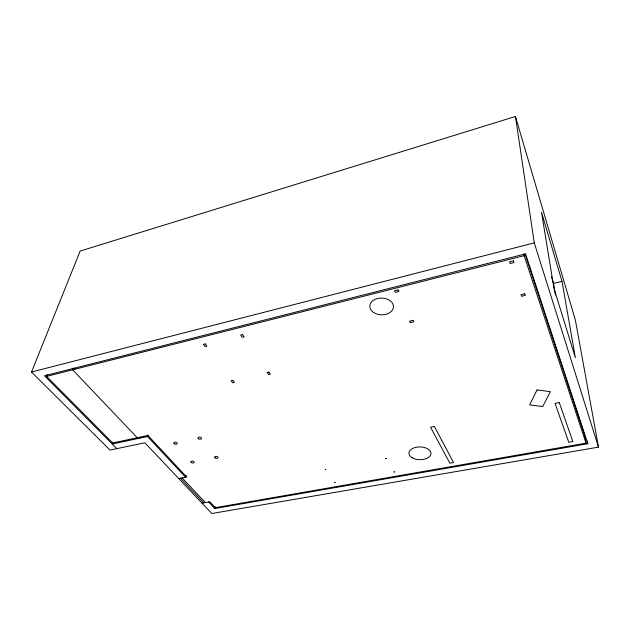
<?xml version="1.0" encoding="UTF-8"?>
<svg xmlns="http://www.w3.org/2000/svg" width="630" height="630" viewBox="0 0 630 630"><rect width="100%" height="100%" fill="white"/><g stroke="black" fill="none" stroke-linecap="round" stroke-linejoin="round"><path stroke-width="0.94" d="M587.349 441.016L587.814 443.717L214.798 508.52L215.137 506.638M185.992 475.359L185.582 477.264L147.491 436.511L147.932 434.81M112.833 442.126L112.274 444.008L147.491 436.511M73.277 368.077L72.655 369.81L137.23 437.74M178.731 478.572L186.732 477.044L147.932 435.456L112.66 442.977L46.612 376.393L47.274 374.677M31.5 372.015L80.175 251.047L515.434 116.487L575.355 320.032L598.5 447.127L211.814 513.513L144.837 442.772L110.014 450.088L31.5 372.015L534.272 242.873L515.434 116.487M46.612 376.393L524.128 255.678L523.884 253.827M555.424 294.982L553.518 283.405L562.015 281.374L541.485 212.152L553.983 288.367L575.355 357.69L562.015 281.374M202.002 503.149L209.79 501.771L215.302 507.678L586.026 443.15L584.798 435.944L524.971 253.874M116.889 448.647L44.462 375.771L525.562 253.874L587.814 443.717M74.269 368.219L75.167 369.172M139.6 437.236L140.348 438.031M180.44 478.241L203.663 502.858M182.149 477.918L205.333 502.559M208.68 501.968L214.798 508.52M524.128 255.678L586.026 443.15M534.272 242.873L598.5 447.127M551.526 276.893L553.518 283.405M385.725 458.601L386.34 458.679L385.725 458.601M394.034 471.917L394.632 471.996L394.057 471.878M325.285 469.57L325.86 469.689L325.379 469.508M334.514 482.359L335.073 482.47L334.514 482.359M537.043 389.907L529.696 404.854L542.721 406.57L550.344 391.679L537.043 389.907M398.089 289.894L394.53 290.792L395.309 292.375L398.869 291.477L398.089 289.894M513.411 260.851L509.505 261.836L510.103 263.553L514.001 262.576L513.411 260.851M205.238 343.917L203.388 344.374L205.057 346.571L206.9 346.114L205.238 343.917M242.558 334.609L240.652 335.081L242.243 337.341L244.149 336.869L242.558 334.609M412.965 320.363L409.516 321.182L410.24 322.654L413.69 321.836L412.965 320.363M524.743 293.8L520.963 294.698L521.514 296.289L525.294 295.399L524.743 293.8M232.864 380.378L231.076 380.788L232.596 382.788L234.376 382.386L232.864 380.378M268.931 372.086L267.089 372.511L268.537 374.566L270.38 374.149L268.931 372.086M434.409 426.478L430.573 427.219L449.828 463.168L453.505 462.522L434.409 426.478M559.267 402.531L555.03 403.35L568.803 442.284L572.843 441.575L559.267 402.531M412.233 457.813A11.056 6.387 0.8 0 0 430.676 455.002A11.056 6.387 0.8 0 0 416.981 447.142A11.056 6.387 0.8 0 0 412.233 457.813M373.653 312.511A11.836 8.371 1.7 0 0 393.199 308.424A11.836 8.371 1.7 0 0 378.079 298.407A11.836 8.371 1.7 0 0 373.653 312.511M215.098 457.884A1.733 0.969 9.4 0 0 217.988 457.821A1.733 0.969 9.4 0 0 215.94 456.364A1.733 0.969 9.4 0 0 215.098 457.884M198.513 438.748A1.78 1.016 10.4 0 0 201.466 438.669A1.78 1.016 10.4 0 0 199.332 437.133A1.78 1.016 10.4 0 0 198.513 438.748M191.299 462.562A1.717 0.945 10.2 0 0 194.142 462.499A1.717 0.945 10.2 0 0 192.071 461.065A1.717 0.945 10.2 0 0 191.299 462.562M174.25 443.764A1.772 0.992 11.2 0 0 177.164 443.685A1.772 0.992 11.2 0 0 175.006 442.181A1.772 0.992 11.2 0 0 174.25 443.764"/></g></svg>
